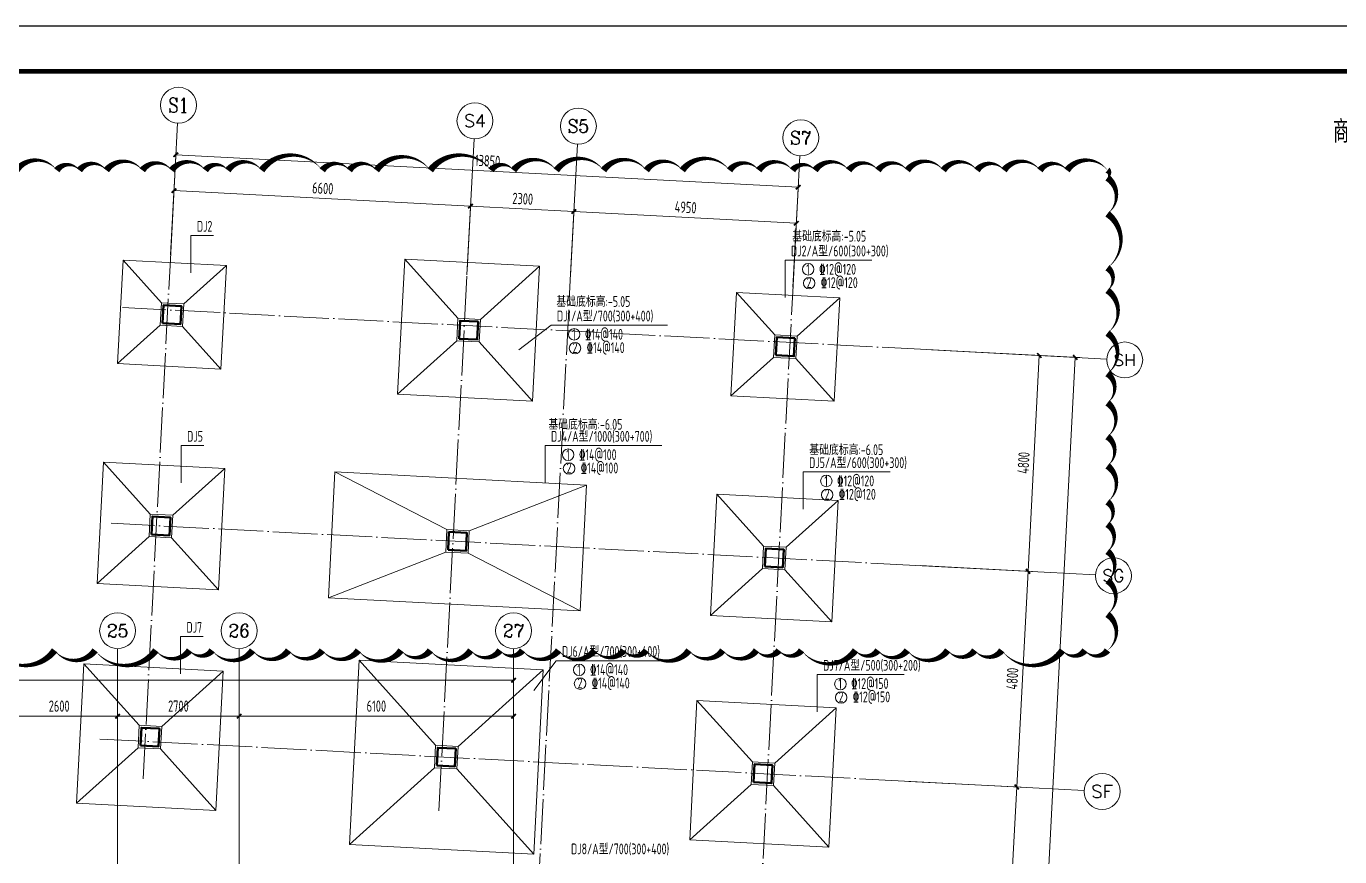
# Model space of a CAD drawing. Extents: x 5874492 to 7194610, y -939842 to -279257.
# Drawn here: x 6127412 to 6156604, y -553761 to -535309 of the extents above; entities that cross this region are included whole.
import ezdxf
from ezdxf.enums import TextEntityAlignment as Align

# ---------------------------------------------------------------- set-up
doc = ezdxf.new("R2010")
doc.units = 0
doc.header["$LTSCALE"] = 1000
doc.linetypes.add('DOTE', pattern=[2.42, 2, -0.2, 0.02, -0.2])
for name, color, linetype, lineweight in [('A-墙体', 140, 'Continuous', 50), ('A-标注-轴号', 3, 'Continuous', 15), ('A-标注-轴号文字', 7, 'Continuous', 15), ('A-轴线-塔楼', 1, 'DOTE', 9), ('S-基础-BASE-CON', 2, 'Continuous', 20), ('S-轴网-轴号', 3, 'Continuous', 20), ('S-轴网-轴线', 1, 'DOTE', 9), ('S-通用-TEXT', 7, 'Continuous', 20)]:
    doc.layers.add(name, color=color, linetype=linetype, lineweight=lineweight)
doc.layers.add('S-活动层-非打印1', color=170, linetype='Continuous', plot=False)
doc.layers.add('Y-云图图框', color=7, linetype='Continuous')
doc.styles.add('_TCH_AXIS', font='COMPLEX.shx', dxfattribs={"bigfont": 'hztxt.shx'})
doc.styles.add('_YT_Name', font='', dxfattribs={"width": 0.8})
doc.styles.add('_YT_Sign_Text', font='ros.shx', dxfattribs={"width": 0.8, "bigfont": 'hztxt.shx'})
doc.styles.add('COMPLEX', font='COMPLEX')
doc.styles.get("Standard").update_dxf_attribs({"font": 'gbenor.shx', "bigfont": 'gbcbig.shx'})
doc.styles.add('TSSD_Dimension', font='tssdeng.shx', dxfattribs={"width": 0.7, "bigfont": 'tssdchn.shx'})
doc.styles.add('TSSD_Rein', font='tssdeng.shx', dxfattribs={"width": 0.7, "bigfont": 'hztxt.shx'})
doc.styles.add('TSSD_REIN_T3', font='tssdeng.shx', dxfattribs={"width": 0.7, "bigfont": 'hztxt.shx'})
doc.styles.get('_YT_Name').set_extended_font_data('SimHei')
doc.dimstyles.new('_TCH_ARCH&&100', dxfattribs={"dimtxt": 250, "dimasz": 100, "dimexe": 100, "dimexo": 100, "dimgap": 100, "dimtad": 1, "dimdec": 0, "dimzin": 0, "dimdsep": 46, "dimtxsty": 'TSSD_REIN_T3', "dimblk": 'ARCHTICK', "dimcen": 0.09, "dimclrt": 7, "dimazin": 2, "dimtfac": 1, "dimtdec": 0, "dimtix": 1, "dimtmove": 2, "dimatfit": 3, "dimfxl": 0, "dimtolj": 1, "dimtzin": 0, "dimarcsym": 0})

# ---------------------------------------------------------------- blocks, each defined once
blk = doc.blocks.new('ECMCTK_A1+0.25_横_单行图名--0')
at = {"color": 4}
blk.add_lwpolyline([(0, 0), (1051, 0), (1051, 594), (0, 594)], close=True, dxfattribs=at)
at = {"const_width": 1}
blk.add_lwpolyline([(25, 10), (1041, 10), (1041, 584), (25, 584)], close=True, dxfattribs=at)
at = {"color": 80, "flags": 3}
for tag, height, p in [('YTHQINS', 3, (34.31, 585.5)), ('ECMCKEY', 3, (292.07, 288.23)), ('YTTQINS', 5.62, (1058.03, 12.81)), ('YTBARCODE_T1', 3, (883.66, 5.7)), ('YTFRAME', 3, (804.81, 4.27))]:
    blk.add_attdef(tag, text='', height=height, dxfattribs=at).set_placement(p, align=Align.MIDDLE_CENTER)
for tag, height, style, width, p in [('证书编号', 4, '_YT_Sign_Text', 0.8, (918.87, 43.81)), ('审查批准号', 4, '_YT_Sign_Text', 0.8, (971.06, 43.81)), ('工程号', 4, '_YT_Sign_Text', 0.5, (1014.08, 44.12)), ('设计单位', 6, '_YT_Name', 0.8, (833.75, 38.6)), ('建设单位', 4, '_YT_Sign_Text', 0.8, (944.96, 36.11)), ('阶段', 4, '_YT_Sign_Text', 0.8, (1014.08, 35.81)), ('项目号', 4, '_YT_Sign_Text', 0.5, (1032.08, 33.72)), ('项目名称', 4, '_YT_Sign_Text', 0.8, (944.96, 28.11)), ('专业', 4, '_YT_Sign_Text', 0.8, (1014.08, 27.31)), ('图纸编号', 4, '_YT_Sign_Text', 0.5, (1013.93, 19.36)), ('图纸名称', 4.5, '_YT_Name', 0.8, (945.39, 15.06)), ('出图比例', 4.2, '_YT_Sign_Text', 0.8, (891.82, 11.78)), ('日期', 4, '_YT_Sign_Text', 0.5, (1013.88, 12.13)), ('版本号', 4, '_YT_Sign_Text', 0.8, (1032.08, 13))]:
    blk.add_attdef(tag, text='', height=height, dxfattribs=dict(style=style, width=width)).set_placement(p, align=Align.CENTER)
at = {"style": '_YT_Sign_Text', "width": 0.8, "flags": 3}
for tag, p, height in [('[审定人]', (800.95, 27.81), 4.1), ('{审定人}', (815.87, 26.45), 6.24), ('[校对人]', (852.23, 27.82), 4.1), ('{校对人}', (868.35, 26.53), 6.24), ('[审核人]', (801.01, 19.76), 4.1), ('{审核人}', (816.98, 18.44), 6.24), ('[设计人]', (852.47, 20.21), 4.1), ('{设计人}', (868.48, 18.54), 6.24), ('{项目负责人}', (818.28, 10.72), 6.24), ('[项目负责人]', (800.78, 12.01), 4.1), ('[专业负责人]', (852.74, 11.77), 4.1), ('{专业负责人}', (868.58, 10.36), 6.24)]:
    blk.add_attdef(tag, p, '', height=height, dxfattribs=at)
at = {"color": 80, "flags": 3}
for tag, p in [('YTQRCODE', (761.04, 11.91)), ('YTBZSIT', (25, 10)), ('EXT_TK_LEFT', (25, 10))]:
    blk.add_attdef(tag, p, '', height=3, dxfattribs=at)
blk = doc.blocks.new('_ArchTick')
at = {"color": 0, "linetype": 'ByBlock', "const_width": 0.4}
blk.add_lwpolyline([(-0.5, -0.5), (0.5, 0.5)], dxfattribs=at)
blk = doc.blocks.new('*D2394')
at = {"layer": 'A-标注-轴号', "color": 0, "lineweight": -2, "transparency": 16777216}
for p, q in [((39577, 31195), (39657, 32717)), ((39652, 32618), (46243, 32273)), ((46168, 30850), (46248, 32373))]:
    blk.add_line(p, q, dxfattribs=at)
at = {"layer": 'Defpoints', "color": 0, "transparency": 16777216}
for p in [(46243, 32273), (39572, 31095), (46163, 30750)]:
    blk.add_point(p, dxfattribs=at)
at = {"layer": 'A-标注-轴号', "color": 0, "lineweight": -2, "transparency": 16777216, "xscale": 100, "yscale": 100, "zscale": 100}
for p, rotation in [((39652, 32618), 177.0061245506402), ((46243, 32273), 357.0061245506402)]:
    blk.add_blockref('_ArchTick', p, dxfattribs=dict(at, rotation=rotation))
at = {"layer": 'A-标注-轴号', "color": 7, "transparency": 16777216, "insert": (42959, 32670), "char_height": 250, "attachment_point": 5, "rotation": 357.0061, "style": 'TSSD_REIN_T3'}
blk.add_mtext('\\A1;6600', dxfattribs=at)
blk = doc.blocks.new('*D2395')
at = {"layer": 'A-标注-轴号', "color": 0, "lineweight": -2, "transparency": 16777216}
for p, q in [((46168, 30850), (46248, 32373)), ((46243, 32273), (48539, 32153)), ((48465, 30730), (48545, 32253))]:
    blk.add_line(p, q, dxfattribs=at)
at = {"layer": 'Defpoints', "color": 0, "transparency": 16777216}
for p in [(48539, 32153), (46163, 30750), (48460, 30630)]:
    blk.add_point(p, dxfattribs=at)
at = {"layer": 'A-标注-轴号', "color": 0, "lineweight": -2, "transparency": 16777216, "xscale": 100, "yscale": 100, "zscale": 100}
for p, rotation in [((46243, 32273), 177.0061245498278), ((48539, 32153), 357.0061245498277)]:
    blk.add_blockref('_ArchTick', p, dxfattribs=dict(at, rotation=rotation))
at = {"layer": 'A-标注-轴号', "color": 7, "transparency": 16777216, "insert": (47403, 32437), "char_height": 250, "attachment_point": 5, "rotation": 357.0061, "style": 'TSSD_REIN_T3'}
blk.add_mtext('\\A1;2300', dxfattribs=at)
blk = doc.blocks.new('*D2396')
at = {"layer": 'A-标注-轴号', "color": 0, "lineweight": -2, "transparency": 16777216}
for p, q in [((48465, 30730), (48545, 32253)), ((48539, 32153), (53483, 31894)), ((53408, 30471), (53488, 31994))]:
    blk.add_line(p, q, dxfattribs=at)
at = {"layer": 'Defpoints', "color": 0, "transparency": 16777216}
for p in [(53483, 31894), (48460, 30630), (53403, 30371)]:
    blk.add_point(p, dxfattribs=at)
at = {"layer": 'A-标注-轴号', "color": 0, "lineweight": -2, "transparency": 16777216, "xscale": 100, "yscale": 100, "zscale": 100}
for p, rotation in [((48539, 32153), 177.0061245506406), ((53483, 31894), 357.0061245506407)]:
    blk.add_blockref('_ArchTick', p, dxfattribs=dict(at, rotation=rotation))
at = {"layer": 'A-标注-轴号', "color": 7, "transparency": 16777216, "insert": (51023, 32248), "char_height": 250, "attachment_point": 5, "rotation": 357.0061, "style": 'TSSD_REIN_T3'}
blk.add_mtext('\\A1;4950', dxfattribs=at)
blk = doc.blocks.new('*D2412')
at = {"layer": 'A-标注-轴号', "color": 0, "lineweight": -2, "transparency": 16777216}
for p, q in [((55986, 19493), (58483, 19362)), ((58132, 14574), (58383, 19368)), ((55735, 14700), (58232, 14569))]:
    blk.add_line(p, q, dxfattribs=at)
at = {"layer": 'Defpoints', "color": 0, "transparency": 16777216}
for p in [(55886, 19498), (58383, 19368), (55635, 14705)]:
    blk.add_point(p, dxfattribs=at)
at = {"layer": 'A-标注-轴号', "color": 0, "lineweight": -2, "transparency": 16777216, "xscale": 100, "yscale": 100, "zscale": 100}
for p, rotation in [((58383, 19368), 87.00612455031985), ((58132, 14574), 267.0061245503198)]:
    blk.add_blockref('_ArchTick', p, dxfattribs=dict(at, rotation=rotation))
at = {"layer": 'A-标注-轴号', "color": 7, "transparency": 16777216, "insert": (58033, 16983), "char_height": 250, "attachment_point": 5, "rotation": 87.0061, "style": 'TSSD_REIN_T3'}
blk.add_mtext('\\A1;4800', dxfattribs=at)
blk = doc.blocks.new('*D2413')
at = {"layer": 'A-标注-轴号', "color": 0, "lineweight": -2, "transparency": 16777216}
for p, q in [((56237, 24286), (58733, 24156)), ((58383, 19368), (58633, 24161)), ((55986, 19493), (58483, 19362))]:
    blk.add_line(p, q, dxfattribs=at)
at = {"layer": 'Defpoints', "color": 0, "transparency": 16777216}
for p in [(56137, 24292), (58633, 24161), (55886, 19498)]:
    blk.add_point(p, dxfattribs=at)
at = {"layer": 'A-标注-轴号', "color": 0, "lineweight": -2, "transparency": 16777216, "xscale": 100, "yscale": 100, "zscale": 100}
for p, rotation in [((58633, 24161), 87.00612455030867), ((58383, 19368), 267.0061245503087)]:
    blk.add_blockref('_ArchTick', p, dxfattribs=dict(at, rotation=rotation))
at = {"layer": 'A-标注-轴号', "color": 7, "transparency": 16777216, "insert": (58283, 21776), "char_height": 250, "attachment_point": 5, "rotation": 87.0061, "style": 'TSSD_REIN_T3'}
blk.add_mtext('\\A1;4800', dxfattribs=at)
blk = doc.blocks.new('*D2414')
at = {"layer": 'A-标注-轴号', "color": 0, "lineweight": -2, "transparency": 16777216}
for p, q in [((56487, 29080), (58984, 28949)), ((58633, 24161), (58884, 28955)), ((56237, 24286), (58733, 24156))]:
    blk.add_line(p, q, dxfattribs=at)
at = {"layer": 'Defpoints', "color": 0, "transparency": 16777216}
for p in [(56388, 29085), (58884, 28955), (56137, 24292)]:
    blk.add_point(p, dxfattribs=at)
at = {"layer": 'A-标注-轴号', "color": 0, "lineweight": -2, "transparency": 16777216, "xscale": 100, "yscale": 100, "zscale": 100}
for p, rotation in [((58884, 28955), 87.00612455031971), ((58633, 24161), 267.0061245503197)]:
    blk.add_blockref('_ArchTick', p, dxfattribs=dict(at, rotation=rotation))
at = {"layer": 'A-标注-轴号', "color": 7, "transparency": 16777216, "insert": (58534, 26570), "char_height": 250, "attachment_point": 5, "rotation": 87.0061, "style": 'TSSD_REIN_T3'}
blk.add_mtext('\\A1;4800', dxfattribs=at)
blk = doc.blocks.new('_AXISO')
blk.add_circle((0, 0), 0.5)
at = {"layer": 'S-轴网-轴号', "style": 'COMPLEX', "width": 1.041667}
blk.add_attdef('A', text='', height=0.56, dxfattribs=at).set_placement((-0.25, -0.28), (0.25, -0.28), align=Align.FIT)
blk = doc.blocks.new('*D2415')
at = {"layer": 'A-标注-轴号', "color": 0, "lineweight": -2, "transparency": 16777216}
for p, q in [((0, 18540), (0, 21840)), ((0, 21740), (47200, 21740)), ((47200, 18540), (47200, 21840))]:
    blk.add_line(p, q, dxfattribs=at)
at = {"layer": 'Defpoints', "color": 0, "transparency": 16777216}
for p in [(47200, 21740), (0, 18440), (47200, 18440)]:
    blk.add_point(p, dxfattribs=at)
at = {"layer": 'A-标注-轴号', "color": 0, "lineweight": -2, "transparency": 16777216, "xscale": 100, "yscale": 100, "zscale": 100, "rotation": 180}
blk.add_blockref('_ArchTick', (0, 21740), dxfattribs=at)
at = {"layer": 'A-标注-轴号', "color": 0, "lineweight": -2, "transparency": 16777216, "xscale": 100, "yscale": 100, "zscale": 100}
blk.add_blockref('_ArchTick', (47200, 21740), dxfattribs=at)
at = {"layer": 'A-标注-轴号', "color": 7, "transparency": 16777216, "insert": (23600, 21965), "char_height": 250, "attachment_point": 5, "style": 'TSSD_REIN_T3'}
blk.add_mtext('\\A1;47200', dxfattribs=at)
blk = doc.blocks.new('*D2453')
at = {"layer": 'A-标注-轴号', "color": 0, "lineweight": -2, "transparency": 16777216}
for p, q in [((35800, 18540), (35800, 21040)), ((38400, 18540), (38400, 21040)), ((35800, 20940), (38400, 20940))]:
    blk.add_line(p, q, dxfattribs=at)
at = {"layer": 'Defpoints', "color": 0, "transparency": 16777216}
for p in [(38400, 20940), (35800, 18440), (38400, 18440)]:
    blk.add_point(p, dxfattribs=at)
at = {"layer": 'A-标注-轴号', "color": 0, "lineweight": -2, "transparency": 16777216, "xscale": 100, "yscale": 100, "zscale": 100, "rotation": 180}
blk.add_blockref('_ArchTick', (35800, 20940), dxfattribs=at)
at = {"layer": 'A-标注-轴号', "color": 0, "lineweight": -2, "transparency": 16777216, "xscale": 100, "yscale": 100, "zscale": 100}
blk.add_blockref('_ArchTick', (38400, 20940), dxfattribs=at)
at = {"layer": 'A-标注-轴号', "color": 7, "transparency": 16777216, "insert": (37100, 21165), "char_height": 250, "attachment_point": 5, "style": 'TSSD_REIN_T3'}
blk.add_mtext('\\A1;2600', dxfattribs=at)
blk = doc.blocks.new('*D2454')
at = {"layer": 'A-标注-轴号', "color": 0, "lineweight": -2, "transparency": 16777216}
for p, q in [((38400, 18540), (38400, 21040)), ((41100, 18540), (41100, 21040)), ((38400, 20940), (41100, 20940))]:
    blk.add_line(p, q, dxfattribs=at)
at = {"layer": 'Defpoints', "color": 0, "transparency": 16777216}
for p in [(41100, 20940), (38400, 18440), (41100, 18440)]:
    blk.add_point(p, dxfattribs=at)
at = {"layer": 'A-标注-轴号', "color": 0, "lineweight": -2, "transparency": 16777216, "xscale": 100, "yscale": 100, "zscale": 100, "rotation": 180}
blk.add_blockref('_ArchTick', (38400, 20940), dxfattribs=at)
at = {"layer": 'A-标注-轴号', "color": 0, "lineweight": -2, "transparency": 16777216, "xscale": 100, "yscale": 100, "zscale": 100}
blk.add_blockref('_ArchTick', (41100, 20940), dxfattribs=at)
at = {"layer": 'A-标注-轴号', "color": 7, "transparency": 16777216, "insert": (39750, 21165), "char_height": 250, "attachment_point": 5, "style": 'TSSD_REIN_T3'}
blk.add_mtext('\\A1;2700', dxfattribs=at)
blk = doc.blocks.new('*D2455')
at = {"layer": 'A-标注-轴号', "color": 0, "lineweight": -2, "transparency": 16777216}
for p, q in [((41100, 18540), (41100, 21040)), ((47200, 18540), (47200, 21040)), ((41100, 20940), (47200, 20940))]:
    blk.add_line(p, q, dxfattribs=at)
at = {"layer": 'Defpoints', "color": 0, "transparency": 16777216}
for p in [(47200, 20940), (41100, 18440), (47200, 18440)]:
    blk.add_point(p, dxfattribs=at)
at = {"layer": 'A-标注-轴号', "color": 0, "lineweight": -2, "transparency": 16777216, "xscale": 100, "yscale": 100, "zscale": 100, "rotation": 180}
blk.add_blockref('_ArchTick', (41100, 20940), dxfattribs=at)
at = {"layer": 'A-标注-轴号', "color": 0, "lineweight": -2, "transparency": 16777216, "xscale": 100, "yscale": 100, "zscale": 100}
blk.add_blockref('_ArchTick', (47200, 20940), dxfattribs=at)
at = {"layer": 'A-标注-轴号', "color": 7, "transparency": 16777216, "insert": (44150, 21165), "char_height": 250, "attachment_point": 5, "style": 'TSSD_REIN_T3'}
blk.add_mtext('\\A1;6100', dxfattribs=at)
blk = doc.blocks.new('*D2463')
at = {"layer": 'A-标注-轴号', "color": 0, "lineweight": -2, "transparency": 16777216}
for p, q in [((56487, 29080), (59783, 28908)), ((57928, -4641), (59683, 28913)), ((54733, -4474), (58028, -4647))]:
    blk.add_line(p, q, dxfattribs=at)
at = {"layer": 'Defpoints', "color": 0, "transparency": 16777216}
for p in [(56388, 29085), (59683, 28913), (54633, -4469)]:
    blk.add_point(p, dxfattribs=at)
at = {"layer": 'A-标注-轴号', "color": 0, "lineweight": -2, "transparency": 16777216, "xscale": 100, "yscale": 100, "zscale": 100}
for p, rotation in [((59683, 28913), 87.0061245503166), ((57928, -4641), 267.0061245503166)]:
    blk.add_blockref('_ArchTick', p, dxfattribs=dict(at, rotation=rotation))
at = {"layer": 'A-标注-轴号', "color": 7, "transparency": 16777216, "insert": (58581, 12147), "char_height": 250, "attachment_point": 5, "rotation": 87.0061, "style": 'TSSD_REIN_T3'}
blk.add_mtext('\\A1;33600', dxfattribs=at)
blk = doc.blocks.new('*D2468')
at = {"layer": 'A-标注-轴号', "color": 0, "lineweight": -2, "transparency": 16777216}
for p, q in [((39577, 31195), (39699, 33516)), ((39693, 33416), (53524, 32693)), ((53408, 30471), (53530, 32793))]:
    blk.add_line(p, q, dxfattribs=at)
at = {"layer": 'Defpoints', "color": 0, "transparency": 16777216}
for p in [(53524, 32693), (39572, 31095), (53403, 30371)]:
    blk.add_point(p, dxfattribs=at)
at = {"layer": 'A-标注-轴号', "color": 0, "lineweight": -2, "transparency": 16777216, "xscale": 100, "yscale": 100, "zscale": 100}
for p, rotation in [((39693, 33416), 177.0061245506402), ((53524, 32693), 357.0061245506402)]:
    blk.add_blockref('_ArchTick', p, dxfattribs=dict(at, rotation=rotation))
at = {"layer": 'A-标注-轴号', "color": 7, "transparency": 16777216, "insert": (46621, 33279), "char_height": 250, "attachment_point": 5, "rotation": 357.0061, "style": 'TSSD_REIN_T3'}
blk.add_mtext('\\A1;13850', dxfattribs=at)
blk = doc.blocks.new('A$C3FF375C5')
at = {"layer": 'A-标注-轴号'}
for p, q in [((39571.9, 31094.6), (39729.9, 34115.5)), ((46162.9, 30749.9), (46320.9, 33770.8)), ((48459.8, 30629.8), (48617.8, 33650.7)), ((53403, 30371.3), (53561, 33392.1)), ((56387.6, 29085.1), (60382.1, 28876.2)), ((56136.9, 24291.7), (60131.4, 24082.7)), ((38399.9, 18440.3), (38399.9, 22440.3)), ((41099.9, 18440.3), (41099.9, 22440.3)), ((47199.9, 18440.3), (47199.9, 22440.3)), ((55886.2, 19498.2), (59880.7, 19289.3))]:
    blk.add_line(p, q, dxfattribs=at)
at = {"layer": 'A-轴线-塔楼', "ltscale": 0.5}
for p, q in [((38968.1, 19549.6), (39571.9, 31094.6)), ((45540.1, 18841.5), (46162.9, 30749.9)), ((47614.7, 14471.4), (48459.8, 30629.8)), ((51480.4, -6390.5), (53403, 30371.3)), ((56387.6, 29085.1), (38507.8, 30020.2)), ((56136.9, 24291.7), (38257.1, 25226.8)), ((55886.2, 19498.2), (38006.4, 20433.3))]:
    blk.add_line(p, q, dxfattribs=at)
at = {"layer": 'A-轴线-塔楼', "linetype": 'DOTE', "ltscale": 0.5}
for p, q in [((38400, 18440.3), (38400, 9840.2)), ((41100, 18440.3), (41100, -8548.9)), ((47200, 18440.3), (47200, -8548.9))]:
    blk.add_line(p, q, dxfattribs=at)
at = {"layer": 'A-标注-轴号'}
ref = blk.add_blockref('_AXISO', (39750.8, 34515), dxfattribs=dict(at, xscale=800, yscale=800, zscale=800))
ref.add_attrib('A', 'S1', dxfattribs={"layer": 'A-标注-轴号文字', "ltscale": 0.2, "height": 328.45, "style": '_TCH_AXIS'}).set_placement((39524, 34350.7), (39977.6, 34350.7), align=Align.FIT)
ref = blk.add_blockref('_AXISO', (46341.8, 34170.3), dxfattribs=dict(at, xscale=800, yscale=800, zscale=800))
ref.add_attrib('A', 'S4', dxfattribs={"layer": 'A-标注-轴号文字', "ltscale": 0.2, "height": 282.17, "style": '_TCH_AXIS'}).set_placement((46100, 34029.2), (46583.7, 34029.2), align=Align.FIT)
ref = blk.add_blockref('_AXISO', (48638.7, 34050.1), dxfattribs=dict(at, xscale=800, yscale=800, zscale=800))
ref.add_attrib('A', 'S5', dxfattribs={"layer": 'A-标注-轴号文字', "ltscale": 0.2, "height": 294.28, "style": '_TCH_AXIS'}).set_placement((48400.5, 33903), (48876.9, 33903), align=Align.FIT)
ref = blk.add_blockref('_AXISO', (53581.9, 33791.6), dxfattribs=dict(at, xscale=800, yscale=800, zscale=800))
ref.add_attrib('A', 'S7', dxfattribs={"layer": 'A-标注-轴号文字', "ltscale": 0.2, "height": 294.28, "style": '_TCH_AXIS'}).set_placement((53343.7, 33644.5), (53820.1, 33644.5), align=Align.FIT)
ref = blk.add_blockref('_AXISO', (60781.6, 28855.3), dxfattribs=dict(at, xscale=800, yscale=800, zscale=800))
ref.add_attrib('A', 'SH', dxfattribs={"layer": 'A-标注-轴号文字', "ltscale": 0.2, "height": 260.31, "style": '_TCH_AXIS'}).set_placement((60533.7, 28725.1), (61029.5, 28725.1), align=Align.FIT)
ref = blk.add_blockref('_AXISO', (60530.9, 24061.8), dxfattribs=dict(at, xscale=800, yscale=800, zscale=800))
ref.add_attrib('A', 'SG', dxfattribs={"layer": 'A-标注-轴号文字', "ltscale": 0.2, "height": 270.86, "style": '_TCH_AXIS'}).set_placement((60285.8, 23926.4), (60775.9, 23926.4), align=Align.FIT)
ref = blk.add_blockref('_AXISO', (38399.9, 22840.3), dxfattribs=dict(at, xscale=800, yscale=800, zscale=800))
ref.add_attrib('A', '25', dxfattribs={"layer": 'A-标注-轴号文字', "ltscale": 0.2, "height": 294.28, "style": '_TCH_AXIS'}).set_placement((38161.6, 22693.1), (38638.1, 22693.1), align=Align.FIT)
ref = blk.add_blockref('_AXISO', (41099.9, 22840.3), dxfattribs=dict(at, xscale=800, yscale=800, zscale=800))
ref.add_attrib('A', '26', dxfattribs={"layer": 'A-标注-轴号文字', "ltscale": 0.2, "height": 294.28, "style": '_TCH_AXIS'}).set_placement((40861.6, 22693.1), (41338.1, 22693.1), align=Align.FIT)
ref = blk.add_blockref('_AXISO', (47199.9, 22840.3), dxfattribs=dict(at, xscale=800, yscale=800, zscale=800))
ref.add_attrib('A', '27', dxfattribs={"layer": 'A-标注-轴号文字', "ltscale": 0.2, "height": 294.28, "style": '_TCH_AXIS'}).set_placement((46961.6, 22693.1), (47438.1, 22693.1), align=Align.FIT)
ref = blk.add_blockref('_AXISO', (60280.2, 19268.4), dxfattribs=dict(at, xscale=800, yscale=800, zscale=800))
ref.add_attrib('A', 'SF', dxfattribs={"layer": 'A-标注-轴号文字', "ltscale": 0.2, "height": 282.17, "style": '_TCH_AXIS'}).set_placement((60038.3, 19127.3), (60522, 19127.3), align=Align.FIT)
for p1, p2, distance, picture, middle in [((39571.9, 31094.6), (53403, 30371.3), 2325, '*D2468', (46620.7, 33279.5)), ((39571.9, 31094.6), (46162.9, 30749.9), 1525, '*D2394', (42958.8, 32669.9)), ((46162.9, 30749.9), (48459.8, 30629.8), 1525, '*D2395', (47402.8, 32437.5)), ((48459.8, 30629.8), (53403, 30371.3), 1525, '*D2396', (51022.8, 32248.1)), ((54632.7, -4469), (56387.6, 29085.1), -3300, '*D2463', (58580.9, 12147.4)), ((56136.9, 24291.7), (56387.6, 29085.1), -2500, '*D2414', (58534.1, 26569.6)), ((55886.2, 19498.2), (56136.9, 24291.7), -2500, '*D2413', (58283.4, 21776.1)), ((0, 18440.3), (47199.9, 18440.3), 3300, '*D2415', (23599.9, 21965.3)), ((35799.9, 18440.3), (38399.9, 18440.3), 2500, '*D2453', (37099.9, 21165.3)), ((38399.9, 18440.3), (41099.9, 18440.3), 2500, '*D2454', (39749.9, 21165.3)), ((41099.9, 18440.3), (47199.9, 18440.3), 2500, '*D2455', (44149.9, 21165.3)), ((55635.5, 14704.8), (55886.2, 19498.2), -2500, '*D2412', (58032.7, 16982.7))]:
    dim = blk.add_aligned_dim(p1=p1, p2=p2, distance=distance, dimstyle='_TCH_ARCH&&100', dxfattribs=at)
    dim.commit()
    dim.dimension.update_dxf_attribs({"geometry": picture, "text_midpoint": middle})

msp = doc.modelspace()

# ---------------------------------------------------------------- linework, layer by layer
at = {"layer": 'A-墙体'}
for points in [[(6130440.5, -541905.5), (6130461.3, -541506), (6130860.8, -541526.9), (6130839.9, -541926.4)], [(6137031.6, -542250.1), (6137052.5, -541850.6), (6137452, -541871.5), (6137431.1, -542271)], [(6144071.8, -542618.4), (6144092.7, -542218.9), (6144492.2, -542239.8), (6144471.3, -542639.3)], [(6130195, -546599.1), (6130215.9, -546199.6), (6130615.3, -546220.5), (6130594.5, -546620)], [(6136786, -546943.8), (6136806.9, -546544.3), (6137206.3, -546565.2), (6137185.4, -546964.7)], [(6143826.3, -547312.1), (6143847.2, -546912.6), (6144246.7, -546933.5), (6144225.8, -547333)], [(6129949.5, -551292.6), (6129970.4, -550893.2), (6130369.8, -550914.1), (6130349, -551313.5)], [(6136535.3, -551737.3), (6136556.2, -551337.9), (6136955.6, -551358.7), (6136934.7, -551758.2)], [(6143575.6, -552105.5), (6143596.5, -551706.1), (6143996, -551726.9), (6143975.1, -552126.4)]]:
    msp.add_lwpolyline(points, close=True, dxfattribs=at)
at = {"layer": 'S-基础-BASE-CON'}
for p, q in [((6130414, -541453.4), (6129562.4, -540507.6)), ((6130913.4, -541479.6), (6131859.2, -540627.9)), ((6137005.2, -541798.1), (6135822.4, -540484.3)), ((6137504.5, -541824.2), (6138818.2, -540641.4)), ((6144045.4, -542166.3), (6143193.7, -541220.5)), ((6144544.7, -542192.5), (6145490.6, -541340.8)), ((6130387.9, -541952.7), (6129442, -542804.4)), ((6130887.2, -541978.9), (6131738.8, -542924.8)), ((6136979, -542297.4), (6135665.3, -543480.2)), ((6137478.4, -542323.5), (6138661.2, -543637.2)), ((6144019.2, -542665.6), (6143073.4, -543517.3)), ((6144518.6, -542691.8), (6145370.2, -543637.7)), ((6130168.6, -546147), (6129127.7, -544991)), ((6130667.9, -546173.2), (6131824, -545132.3)), ((6136759.6, -546491.7), (6134273.2, -545209.8)), ((6137258.9, -546517.9), (6139865.6, -545502.9)), ((6143799.9, -546860), (6142759, -545704)), ((6144299.2, -546886.2), (6145455.3, -545845.3)), ((6130142.4, -546646.3), (6128986.3, -547687.3)), ((6130641.7, -546672.5), (6131682.6, -547828.6)), ((6136733.4, -546991), (6134126.7, -548006)), ((6137232.7, -547017.2), (6139719, -548299.1)), ((6143773.8, -547359.3), (6142617.7, -548400.3)), ((6144273.1, -547385.5), (6145314, -548541.6)), ((6136508.9, -551285.6), (6134808.8, -549394)), ((6129923.4, -550840.9), (6128691.4, -549474.3)), ((6130422.7, -550866.9), (6131787.1, -549636.5)), ((6137008.2, -551311.5), (6138903.2, -549608.4)), ((6143549.5, -551653.8), (6142317.5, -550287.1)), ((6144048.9, -551679.7), (6145413.2, -550449.4)), ((6129897.5, -551340.2), (6128530.7, -552570.1)), ((6130396.8, -551366.2), (6131626.4, -552732.3)), ((6136482.9, -551784.9), (6134595.7, -553489.6)), ((6136982.2, -551810.9), (6138690.1, -553703.9)), ((6143523.6, -552153.1), (6142156.8, -553383)), ((6144022.9, -552179.1), (6145252.5, -553545.2))]:
    msp.add_line(p, q, dxfattribs=at)
for points in [[(6131859.2, -540627.9), (6129562.4, -540507.6), (6129442, -542804.4), (6131738.8, -542924.8)], [(6138818.2, -540641.4), (6135822.4, -540484.3), (6135665.3, -543480.2), (6138661.2, -543637.2)], [(6145490.6, -541340.8), (6143193.7, -541220.5), (6143073.4, -543517.3), (6145370.2, -543637.7)], [(6130913.4, -541479.6), (6130414, -541453.4), (6130387.9, -541952.7), (6130887.2, -541978.9)], [(6137504.5, -541824.2), (6137005.2, -541798.1), (6136979, -542297.4), (6137478.4, -542323.5)], [(6144544.7, -542192.5), (6144045.4, -542166.3), (6144019.2, -542665.6), (6144518.6, -542691.8)], [(6131824, -545132.3), (6129127.7, -544991), (6128986.3, -547687.3), (6131682.6, -547828.6)], [(6139865.6, -545502.9), (6134273.2, -545209.8), (6134126.7, -548006), (6139719, -548299.1)], [(6145455.3, -545845.3), (6142759, -545704), (6142617.7, -548400.3), (6145314, -548541.6)], [(6130667.9, -546173.2), (6130168.6, -546147), (6130142.4, -546646.3), (6130641.7, -546672.5)], [(6137258.9, -546517.9), (6136759.6, -546491.7), (6136733.4, -546991), (6137232.7, -547017.2)], [(6144299.2, -546886.2), (6143799.9, -546860), (6143773.8, -547359.3), (6144273.1, -547385.5)], [(6138690.1, -553703.9), (6138903.2, -549608.4), (6134808.8, -549394), (6134595.7, -553489.6)], [(6131626.4, -552732.3), (6131787.1, -549636.5), (6128691.4, -549474.3), (6128530.7, -552570.1)], [(6145252.5, -553545.2), (6145413.2, -550449.4), (6142317.5, -550287.1), (6142156.8, -553383)], [(6130396.8, -551366.2), (6130422.7, -550866.9), (6129923.4, -550840.9), (6129897.5, -551340.2)], [(6136982.2, -551810.9), (6137008.2, -551311.5), (6136508.9, -551285.6), (6136482.9, -551784.9)], [(6144022.9, -552179.1), (6144048.9, -551679.7), (6143549.5, -551653.8), (6143523.6, -552153.1)]]:
    msp.add_lwpolyline(points, close=True, dxfattribs=at)
at = {"layer": 'S-活动层-非打印1'}
msp.add_lwpolyline([(6126692.3, -549175.1, 0, 150, 0.5), (6128042.3, -549175.1, 0, 150, 0.5), (6128942.3, -549175.1, 0, 150, 0.5), (6130292.3, -549175.1, 0, 150, 0.5), (6131042.3, -549175.1, 0, 150, 0.5), (6131542.3, -549175.1, 0, 150, 0.5), (6132442.3, -549175.1, 0, 150, 0.5), (6133242.3, -549175.1, 0, 150, 0.5), (6133992.3, -549175.1, 0, 150, 0.5), (6134792.3, -549175.1, 0, 150, 0.5), (6135742.3, -549175.1, 0, 150, 0.5), (6136392.3, -549175.1, 0, 150, 0.5), (6137292.3, -549175.1, 0, 150, 0.5), (6137942.3, -549175.1, 0, 150, 0.5), (6138442.3, -549175.1, 0, 150, 0.5), (6139242.3, -549175.1, 0, 150, 0.5), (6140042.3, -549175.1, 0, 150, 0.5), (6140692.3, -549175.1, 0, 150, 0.5), (6141192.3, -549175.1, 0, 150, 0.5), (6142142.3, -549175.1, 0, 150, 0.5), (6142892.3, -549175.1, 0, 150, 0.5), (6143642.3, -549175.1, 0, 150, 0.5), (6144142.3, -549175.1, 0, 150, 0.5), (6144642.3, -549175.1, 0, 150, 0.5), (6145842.3, -549175.1, 0, 150, 0.5), (6146342.3, -549175.1, 0, 150, 0.5), (6146992.3, -549175.1, 0, 150, 0.5), (6147892.3, -549175.1, 0, 150, 0.5), (6148492.3, -549175.1, 0, 150, 0.5), (6149092.3, -549175.1, 0, 150, 0.5), (6150442.3, -549175.1, 0, 150, 0.5), (6150942.3, -549175.1, 0, 150, 0.5), (6151441.4, -549175.1, 0, 150, 0.5), (6151441.4, -548375.1, 0, 150, 0.5), (6151441.4, -547625.1, 0, 150, 0.5), (6151441.4, -546975.1, 0, 150, 0.5), (6151441.4, -546375.1, 0, 150, 0.5), (6151441.4, -545875.1, 0, 150, 0.5), (6151441.4, -545075.1, 0, 150, 0.5), (6151441.4, -544425.1, 0, 150, 0.5), (6151441.4, -543675.1, 0, 150, 0.5), (6151441.4, -543025.1, 0, 150, 0.5), (6151441.4, -542125.1, 0, 150, 0.5), (6151441.4, -541175.1, 0, 150, 0.5), (6151441.4, -540675.1, 0, 150, 0.5), (6151441.4, -539475.1, 0, 150, 0.5), (6151441.4, -538675.1, 0, 150, 0.5), (6151441.4, -538508.5, 0, 150, 0.5), (6150541.4, -538508.5, 0, 150, 0.5), (6149941.4, -538508.5, 0, 150, 0.5), (6149141.4, -538508.5, 0, 150, 0.5), (6148541.4, -538508.5, 0, 150, 0.5), (6147791.4, -538508.5, 0, 150, 0.5), (6146991.4, -538508.5, 0, 150, 0.5), (6146341.4, -538508.5, 0, 150, 0.5), (6145691.4, -538508.5, 0, 150, 0.5), (6144941.4, -538508.5, 0, 150, 0.5), (6144441.4, -538508.5, 0, 150, 0.5), (6143691.4, -538508.5, 0, 150, 0.5), (6143041.4, -538508.5, 0, 150, 0.5), (6141991.4, -538508.5, 0, 150, 0.5), (6141191.4, -538508.5, 0, 150, 0.5), (6140241.4, -538508.5, 0, 150, 0.5), (6139191.4, -538508.5, 0, 150, 0.5), (6138241.4, -538508.5, 0, 150, 0.5), (6137741.4, -538508.5, 0, 150, 0.5), (6136391.4, -538508.5, 0, 150, 0.5), (6135191.4, -538508.5, 0, 150, 0.5), (6134591.4, -538508.5, 0, 150, 0.5), (6133991.4, -538508.5, 0, 150, 0.5), (6132641.4, -538508.5, 0, 150, 0.5), (6131891.4, -538508.5, 0, 150, 0.5), (6131391.4, -538508.5, 0, 150, 0.5), (6130641.4, -538508.5, 0, 150, 0.5), (6129991.4, -538508.5, 0, 150, 0.5), (6129191.4, -538508.5, 0, 150, 0.5), (6128591.4, -538508.5, 0, 150, 0.5), (6128091.4, -538508.5, 0, 150, 0.5), (6127191.4, -538508.5, 0, 150, 0.5)], format="xyseb", dxfattribs=at)
at = {"layer": 'S-通用-TEXT'}
for p, q in [((6131072.7, -540786.7), (6131072.7, -539957.6)), ((6131072.7, -539957.6), (6131572.8, -539957.6)), ((6144278, -541335), (6144278, -540505.9)), ((6144278, -540505.9), (6146207.8, -540505.9)), ((6138357.1, -542499.3), (6139075.6, -541951.4)), ((6139075.6, -541951.4), (6141666.8, -541951.4)), ((6130856, -545453.9), (6130856, -544624.7)), ((6130856, -544624.7), (6131356.1, -544624.7)), ((6138943.5, -545454.6), (6138943.5, -544625.5)), ((6138943.5, -544625.5), (6141534.7, -544625.5)), ((6144680.1, -546038), (6144680.1, -545208.9)), ((6144680.1, -545208.9), (6146609.9, -545208.9)), ((6130841.4, -549697.3), (6130841.4, -548868.2)), ((6130841.4, -548868.2), (6131341.5, -548868.2)), ((6138693.6, -550063.7), (6139187.7, -549404.6)), ((6139187.7, -549404.6), (6141778.9, -549404.6)), ((6144990.7, -550540.3), (6144990.7, -549711.2)), ((6144990.7, -549711.2), (6146920.5, -549711.2))]:
    msp.add_line(p, q, dxfattribs=at)
for centre in [(6144791.2, -540708.3), (6144810.5, -541016), (6139588.7, -542153.8), (6139608.1, -542461.5), (6139456.7, -544827.9), (6139476, -545135.6), (6145193.3, -545411.3), (6145212.6, -545718.9), (6139700.9, -549607), (6139720.2, -549914.7), (6145505.6, -549924.1), (6145523.3, -550221.3)]:
    msp.add_circle(centre, 128, dxfattribs=at)

# ---------------------------------------------------------------- block references
at = {"layer": 'S-轴网-轴线', "ltscale": 0.2}
msp.add_blockref('A$C3FF375C5', (6091043, -571578.8), dxfattribs=at)
at = {"layer": 'Y-云图图框', "xscale": 100, "yscale": 100, "zscale": 100}
msp.add_blockref('ECMCTK_A1+0.25_横_单行图名--0', (6080419, -594708.9), dxfattribs=at)

# ---------------------------------------------------------------- texts
at = {"layer": 'S-通用-TEXT', "style": 'TSSD_Rein', "width": 0.7}
msp.add_text('商业范围独立基础统一说明:', height=500, dxfattribs=at).set_placement((6158612.9, -537897.9), align=Align.CENTER)
at = {"layer": 'S-通用-TEXT', "color": 1, "style": 'TSSD_Dimension', "width": 0.7}
for s, p in [('DJ2', (6131203.1, -539873.6, 0)), ('基础底标高:-5.05', (6144435.9, -540093.8, 0)), ('DJ2/A型/600(300+300)', (6144408.4, -540421.9, 0)), ('基础底标高:-5.05', (6139194, -541544.3, 0)), ('DJ1/A型/700(300+400)', (6139206, -541867.4, 0)), ('基础底标高:-6.05', (6139017.3, -544274.3, 0)), ('DJ5', (6130986.4, -544540.7, 0)), ('DJ4/A型/1000(300+700)', (6139073.9, -544541.5, 0)), ('基础底标高:-6.05', (6144815.4, -544838.4, 0)), ('DJ5/A型/600(300+300)', (6144810.5, -545124.9, 0)), ('DJ7', (6130971.8, -548784.2, 0)), ('DJ6/A型/700(300+400)', (6139318.1, -549320.6, 0)), ('DJ7/A型/500(300+200)', (6145121.2, -549627.2, 0)), ('DJ8/A型/700(300+400)', (6139519.2, -553706.8, 0))]:
    msp.add_text(s, height=240, dxfattribs=at).set_placement(p)
at = {"layer": 'S-通用-TEXT', "style": 'TSSD_Dimension', "width": 0.7}
for s, p in [('1  \x8412@120', (6144747, -540827.2)), ('2  \x8412@120', (6144755.1, -541123.9)), ('1  \x8414@140', (6139544.6, -542272.7)), ('2  \x8414@140', (6139552.7, -542569.5)), ('1  \x8414@100', (6139412.5, -544946.8)), ('2  \x8414@100', (6139420.6, -545243.5)), ('1  \x8412@120', (6145149.1, -545530.2)), ('2  \x8412@120', (6145157.2, -545826.9)), ('1  \x8414@140', (6139656.7, -549725.9)), ('2  \x8414@140', (6139664.8, -550022.7)), ('1  \x8412@150', (6145459.7, -550032.6)), ('2  \x8412@150', (6145467.8, -550329.3))]:
    msp.add_text(s, height=240, dxfattribs=at).set_placement(p)

doc.saveas('drawing.dxf')
